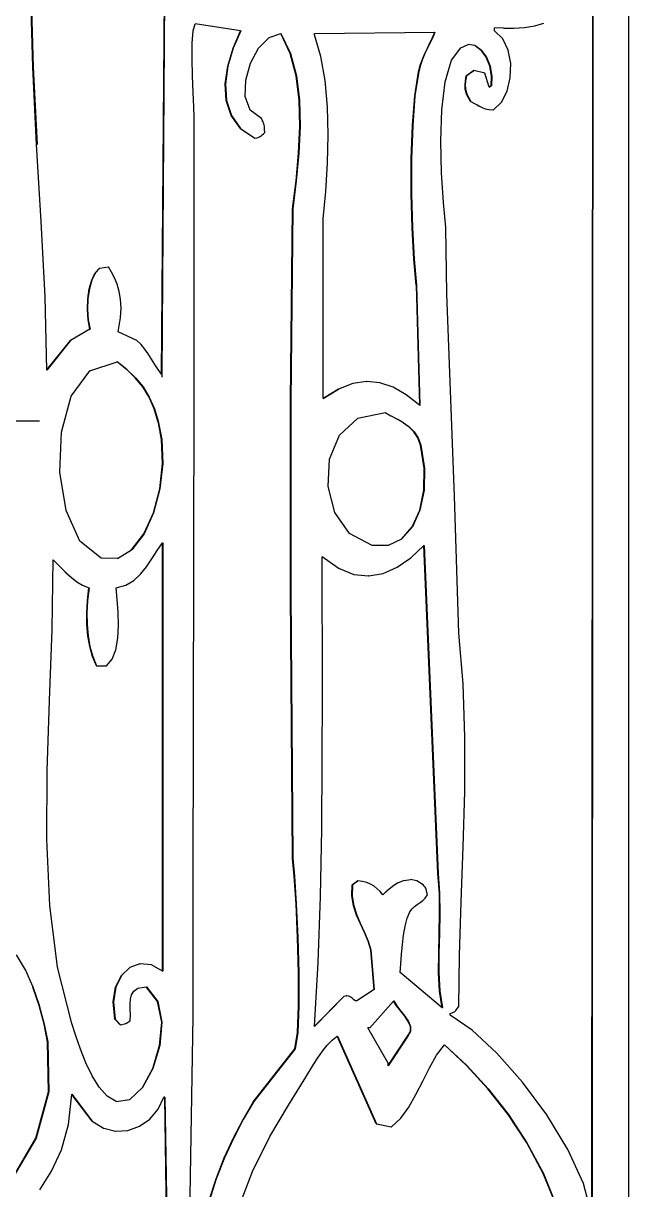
# Model space of a CAD drawing. Header units: inches. Extents: x 1397 to 20304, y -27267 to -746.
# Drawn here: x 14251.97 to 14258.23, y -23967.98 to -23955.9 of the extents above; entities that cross this region are included whole.
import ezdxf

# ---------------------------------------------------------------- set-up
doc = ezdxf.new("R2010")
doc.units = ezdxf.units.IN
doc.header["$LTSCALE"] = 17
doc.header["$MEASUREMENT"] = 0
doc.layers.add('25 BOT BAR', color=12, linetype='Continuous', lineweight=25)

msp = doc.modelspace()

# ---------------------------------------------------------------- linework, layer by layer
for p, q in [((14258.234, -23973.759), (14258.234, -23949.759)), ((14257.859, -23960.022), (14257.865, -23950.352)), ((14257.867, -23950.352), (14257.861, -23960.022)), ((14253.4, -23959.535), (14253.445, -23953.712)), ((14253.447, -23953.712), (14253.402, -23959.538)), ((14252.067, -23956.358), (14252.047, -23955.557)), ((14252.051, -23955.557), (14252.071, -23956.358)), ((14252.074, -23956.358), (14252.053, -23955.557)), ((14253.729, -23955.983), (14253.75, -23955.908)), ((14254.219, -23955.981), (14253.75, -23955.908)), ((14257.156, -23955.947), (14257.262, -23955.93)), ((14257.262, -23955.93), (14257.356, -23955.901)), ((14253.719, -23956.111), (14253.729, -23955.983)), ((14254.14, -23956.162), (14254.219, -23955.981)), ((14254.221, -23955.981), (14254.142, -23956.162)), ((14254.219, -23955.981), (14254.221, -23955.981)), ((14254.404, -23956.162), (14254.513, -23956.052)), ((14254.513, -23956.052), (14254.634, -23956.011)), ((14254.634, -23956.011), (14254.636, -23956.01)), ((14254.732, -23956.217), (14254.634, -23956.011)), ((14254.636, -23956.01), (14254.735, -23956.217)), ((14254.984, -23956.01), (14256.227, -23955.996)), ((14254.984, -23956.025), (14254.984, -23956.01)), ((14255.049, -23956.246), (14254.984, -23956.025)), ((14256.178, -23956.107), (14256.204, -23956.052)), ((14256.206, -23956.052), (14256.181, -23956.107)), ((14256.204, -23956.052), (14256.227, -23955.996)), ((14256.204, -23956.052), (14256.206, -23956.052)), ((14256.229, -23955.996), (14256.206, -23956.052)), ((14256.227, -23955.996), (14256.229, -23955.996)), ((14256.846, -23955.981), (14256.846, -23955.952)), ((14256.938, -23955.955), (14256.846, -23955.952)), ((14256.933, -23956.063), (14256.846, -23955.981)), ((14256.938, -23955.955), (14256.94, -23955.955)), ((14256.94, -23955.955), (14257.046, -23955.954)), ((14257.046, -23955.954), (14257.156, -23955.947)), ((14253.718, -23956.272), (14253.719, -23956.111)), ((14254.086, -23956.348), (14254.14, -23956.162)), ((14254.142, -23956.162), (14254.088, -23956.348)), ((14254.14, -23956.162), (14254.142, -23956.162)), ((14254.32, -23956.318), (14254.404, -23956.162)), ((14256.124, -23956.218), (14256.151, -23956.162)), ((14256.153, -23956.162), (14256.126, -23956.218)), ((14256.151, -23956.162), (14256.178, -23956.107)), ((14256.151, -23956.162), (14256.153, -23956.162)), ((14256.181, -23956.107), (14256.153, -23956.162)), ((14256.178, -23956.107), (14256.181, -23956.107)), ((14256.4, -23956.287), (14256.499, -23956.157)), ((14256.499, -23956.157), (14256.573, -23956.122)), ((14256.642, -23956.134), (14256.573, -23956.122)), ((14256.642, -23956.134), (14256.644, -23956.134)), ((14256.707, -23956.181), (14256.642, -23956.134)), ((14256.644, -23956.134), (14256.709, -23956.181)), ((14256.988, -23956.182), (14256.933, -23956.063)), ((14253.722, -23956.448), (14253.718, -23956.272)), ((14254.732, -23956.217), (14254.735, -23956.217)), ((14254.794, -23956.449), (14254.732, -23956.217)), ((14254.735, -23956.217), (14254.797, -23956.449)), ((14255.093, -23956.497), (14255.049, -23956.246)), ((14256.077, -23956.338), (14256.099, -23956.276)), ((14256.101, -23956.276), (14256.079, -23956.338)), ((14256.099, -23956.276), (14256.124, -23956.218)), ((14256.099, -23956.276), (14256.101, -23956.276)), ((14256.126, -23956.218), (14256.101, -23956.276)), ((14256.124, -23956.218), (14256.126, -23956.218)), ((14256.336, -23956.511), (14256.4, -23956.287)), ((14256.707, -23956.181), (14256.709, -23956.181)), ((14256.76, -23956.256), (14256.707, -23956.181)), ((14256.709, -23956.181), (14256.762, -23956.256)), ((14256.76, -23956.256), (14256.762, -23956.256)), ((14256.798, -23956.348), (14256.76, -23956.256)), ((14256.762, -23956.256), (14256.8, -23956.348)), ((14257.013, -23956.321), (14256.988, -23956.182)), ((14252.108, -23957.16), (14252.067, -23956.358)), ((14252.071, -23956.358), (14252.074, -23956.358)), ((14252.071, -23956.358), (14252.112, -23957.16)), ((14252.114, -23957.16), (14252.074, -23956.358)), ((14254.06, -23956.53), (14254.086, -23956.348)), ((14254.088, -23956.348), (14254.063, -23956.53)), ((14254.086, -23956.348), (14254.088, -23956.348)), ((14254.271, -23956.492), (14254.32, -23956.318)), ((14256.021, -23956.654), (14256.059, -23956.405)), ((14256.061, -23956.405), (14256.023, -23956.654)), ((14256.059, -23956.405), (14256.077, -23956.338)), ((14256.059, -23956.405), (14256.061, -23956.405)), ((14256.079, -23956.338), (14256.061, -23956.405)), ((14256.077, -23956.338), (14256.079, -23956.338)), ((14256.553, -23956.449), (14256.631, -23956.391)), ((14256.633, -23956.391), (14256.555, -23956.449)), ((14256.631, -23956.391), (14256.633, -23956.391)), ((14256.745, -23956.42), (14256.633, -23956.391)), ((14256.798, -23956.348), (14256.8, -23956.348)), ((14256.816, -23956.45), (14256.798, -23956.348)), ((14256.8, -23956.348), (14256.818, -23956.45)), ((14257.009, -23956.468), (14257.013, -23956.321)), ((14253.729, -23956.62), (14253.722, -23956.448)), ((14254.06, -23956.53), (14254.063, -23956.53)), ((14254.07, -23956.703), (14254.06, -23956.53)), ((14254.063, -23956.53), (14254.072, -23956.703)), ((14254.267, -23956.662), (14254.271, -23956.492)), ((14254.794, -23956.449), (14254.797, -23956.449)), ((14254.826, -23956.7), (14254.794, -23956.449)), ((14254.797, -23956.449), (14254.828, -23956.7)), ((14255.117, -23956.77), (14255.093, -23956.497)), ((14256.302, -23956.799), (14256.336, -23956.511)), ((14256.541, -23956.544), (14256.544, -23956.501)), ((14256.546, -23956.501), (14256.543, -23956.544)), ((14256.544, -23956.501), (14256.553, -23956.449)), ((14256.544, -23956.501), (14256.546, -23956.501)), ((14256.555, -23956.449), (14256.546, -23956.501)), ((14256.553, -23956.449), (14256.555, -23956.449)), ((14256.79, -23956.565), (14256.745, -23956.42)), ((14256.811, -23956.552), (14256.816, -23956.45)), ((14256.818, -23956.45), (14256.813, -23956.552)), ((14256.816, -23956.45), (14256.818, -23956.45)), ((14256.978, -23956.606), (14257.009, -23956.468)), ((14253.736, -23956.768), (14253.729, -23956.62)), ((14255.997, -23956.962), (14256.021, -23956.654)), ((14256.023, -23956.654), (14255.999, -23956.962)), ((14256.021, -23956.654), (14256.023, -23956.654)), ((14256.541, -23956.544), (14256.543, -23956.544)), ((14256.542, -23956.581), (14256.541, -23956.544)), ((14256.542, -23956.581), (14256.545, -23956.581)), ((14256.549, -23956.613), (14256.542, -23956.581)), ((14256.543, -23956.544), (14256.545, -23956.581)), ((14256.545, -23956.581), (14256.551, -23956.613)), ((14256.549, -23956.613), (14256.551, -23956.613)), ((14256.561, -23956.644), (14256.549, -23956.613)), ((14256.551, -23956.613), (14256.563, -23956.644)), ((14256.561, -23956.644), (14256.563, -23956.644)), ((14256.577, -23956.677), (14256.561, -23956.644)), ((14256.563, -23956.644), (14256.579, -23956.677)), ((14256.79, -23956.565), (14256.811, -23956.552)), ((14256.811, -23956.552), (14256.79, -23956.566)), ((14256.79, -23956.566), (14256.79, -23956.565)), ((14256.811, -23956.552), (14256.813, -23956.552)), ((14256.919, -23956.722), (14256.978, -23956.606)), ((14253.739, -23956.874), (14253.736, -23956.768)), ((14254.07, -23956.703), (14254.072, -23956.703)), ((14254.121, -23956.859), (14254.07, -23956.703)), ((14254.072, -23956.703), (14254.123, -23956.859)), ((14254.318, -23956.803), (14254.267, -23956.662)), ((14254.826, -23956.7), (14254.828, -23956.7)), ((14254.832, -23956.968), (14254.826, -23956.7)), ((14254.828, -23956.7), (14254.834, -23956.968)), ((14255.125, -23957.057), (14255.117, -23956.77)), ((14256.577, -23956.677), (14256.579, -23956.677)), ((14256.597, -23956.713), (14256.577, -23956.677)), ((14256.579, -23956.677), (14256.6, -23956.713)), ((14256.597, -23956.713), (14256.6, -23956.713)), ((14256.6, -23956.713), (14256.631, -23956.729)), ((14256.631, -23956.729), (14256.633, -23956.729)), ((14256.633, -23956.729), (14256.66, -23956.746)), ((14256.66, -23956.746), (14256.662, -23956.746)), ((14256.662, -23956.746), (14256.688, -23956.762)), ((14256.688, -23956.762), (14256.69, -23956.762)), ((14256.69, -23956.762), (14256.717, -23956.776)), ((14256.717, -23956.776), (14256.719, -23956.776)), ((14256.719, -23956.776), (14256.749, -23956.788)), ((14256.835, -23956.801), (14256.919, -23956.722)), ((14253.739, -23959.728), (14253.739, -23956.874)), ((14254.121, -23956.859), (14254.123, -23956.859)), ((14254.217, -23956.992), (14254.121, -23956.859)), ((14254.123, -23956.859), (14254.219, -23956.992)), ((14254.434, -23956.888), (14254.318, -23956.803)), ((14254.443, -23956.907), (14254.434, -23956.888)), ((14256.291, -23957.123), (14256.302, -23956.799)), ((14256.749, -23956.788), (14256.751, -23956.788)), ((14256.751, -23956.788), (14256.787, -23956.797)), ((14256.787, -23956.797), (14256.789, -23956.797)), ((14256.789, -23956.797), (14256.833, -23956.801)), ((14256.833, -23956.801), (14256.835, -23956.801)), ((14254.217, -23956.992), (14254.219, -23956.992)), ((14254.219, -23956.992), (14254.365, -23957.093)), ((14254.451, -23956.923), (14254.443, -23956.907)), ((14254.457, -23956.939), (14254.451, -23956.923)), ((14254.461, -23956.956), (14254.457, -23956.939)), ((14254.465, -23956.976), (14254.461, -23956.956)), ((14254.467, -23957.002), (14254.465, -23956.976)), ((14254.468, -23957.035), (14254.467, -23957.002)), ((14254.819, -23957.247), (14254.832, -23956.968)), ((14254.834, -23956.968), (14254.821, -23957.247)), ((14254.832, -23956.968), (14254.834, -23956.968)), ((14255.985, -23957.308), (14255.997, -23956.962)), ((14255.999, -23956.962), (14255.988, -23957.308)), ((14255.997, -23956.962), (14255.999, -23956.962)), ((14254.365, -23957.093), (14254.367, -23957.093)), ((14254.367, -23957.093), (14254.389, -23957.089)), ((14254.389, -23957.089), (14254.407, -23957.084)), ((14254.407, -23957.084), (14254.421, -23957.077)), ((14254.421, -23957.077), (14254.432, -23957.07)), ((14254.432, -23957.07), (14254.443, -23957.06)), ((14254.443, -23957.06), (14254.455, -23957.049)), ((14254.455, -23957.049), (14254.468, -23957.035)), ((14255.119, -23957.352), (14255.125, -23957.057)), ((14256.298, -23957.453), (14256.291, -23957.123)), ((14252.155, -23957.955), (14252.108, -23957.16)), ((14254.792, -23957.535), (14254.819, -23957.247)), ((14254.821, -23957.247), (14254.794, -23957.535)), ((14254.819, -23957.247), (14254.821, -23957.247)), ((14255.101, -23957.644), (14255.119, -23957.352)), ((14255.985, -23957.308), (14255.988, -23957.308)), ((14255.985, -23957.669), (14255.985, -23957.308)), ((14255.988, -23957.308), (14255.987, -23957.669)), ((14256.317, -23957.76), (14256.298, -23957.453)), ((14254.757, -23957.825), (14254.792, -23957.535)), ((14254.794, -23957.535), (14254.76, -23957.825)), ((14254.792, -23957.535), (14254.794, -23957.535)), ((14255.074, -23957.928), (14255.101, -23957.644)), ((14255.985, -23957.669), (14255.987, -23957.669)), ((14255.994, -23958.022), (14255.985, -23957.669)), ((14255.987, -23957.669), (14255.996, -23958.022)), ((14254.735, -23959.816), (14254.757, -23957.825)), ((14254.76, -23957.825), (14254.737, -23959.816)), ((14254.757, -23957.825), (14254.76, -23957.825)), ((14256.342, -23958.016), (14256.317, -23957.76)), ((14252.195, -23958.736), (14252.155, -23957.955)), ((14255.074, -23959.786), (14255.074, -23957.928)), ((14255.994, -23958.022), (14255.996, -23958.022)), ((14256.012, -23958.345), (14255.994, -23958.022)), ((14255.996, -23958.022), (14256.014, -23958.345)), ((14256.353, -23958.704), (14256.342, -23958.016)), ((14256.036, -23958.616), (14256.012, -23958.345)), ((14256.012, -23958.345), (14256.014, -23958.345)), ((14256.014, -23958.345), (14256.039, -23958.616)), ((14252.714, -23958.488), (14252.76, -23958.44)), ((14252.762, -23958.44), (14252.716, -23958.488)), ((14252.76, -23958.44), (14252.762, -23958.44)), ((14252.762, -23958.44), (14252.85, -23958.426)), ((14252.85, -23958.426), (14252.852, -23958.426)), ((14252.883, -23958.479), (14252.852, -23958.426)), ((14252.652, -23958.654), (14252.678, -23958.562)), ((14252.68, -23958.562), (14252.654, -23958.654)), ((14252.678, -23958.562), (14252.714, -23958.488)), ((14252.678, -23958.562), (14252.68, -23958.562)), ((14252.716, -23958.488), (14252.68, -23958.562)), ((14252.714, -23958.488), (14252.716, -23958.488)), ((14252.913, -23958.539), (14252.883, -23958.479)), ((14252.94, -23958.605), (14252.913, -23958.539)), ((14252.637, -23958.757), (14252.652, -23958.654)), ((14252.654, -23958.654), (14252.639, -23958.757)), ((14252.652, -23958.654), (14252.654, -23958.654)), ((14252.962, -23958.679), (14252.94, -23958.605)), ((14252.977, -23958.761), (14252.962, -23958.679)), ((14256.036, -23958.616), (14256.039, -23958.616)), ((14256.036, -23958.616), (14256.07, -23959.858)), ((14256.039, -23958.616), (14256.072, -23959.86)), ((14256.431, -23960.797), (14256.353, -23958.704)), ((14252.213, -23959.492), (14252.195, -23958.736)), ((14252.633, -23958.866), (14252.637, -23958.757)), ((14252.639, -23958.757), (14252.635, -23958.866)), ((14252.637, -23958.757), (14252.639, -23958.757)), ((14252.982, -23958.852), (14252.977, -23958.761)), ((14252.633, -23958.866), (14252.635, -23958.866)), ((14252.64, -23958.972), (14252.633, -23958.866)), ((14252.635, -23958.866), (14252.642, -23958.972)), ((14252.953, -23959.099), (14252.976, -23958.953)), ((14252.976, -23958.953), (14252.982, -23958.852)), ((14252.659, -23959.07), (14252.46, -23959.187)), ((14252.64, -23958.972), (14252.642, -23958.972)), ((14252.659, -23959.07), (14252.64, -23958.972)), ((14252.642, -23958.972), (14252.662, -23959.07)), ((14252.659, -23959.07), (14252.662, -23959.07)), ((14252.46, -23959.187), (14252.213, -23959.494)), ((14252.213, -23959.492), (14252.457, -23959.187)), ((14252.457, -23959.187), (14252.46, -23959.187)), ((14253.144, -23959.187), (14252.953, -23959.099)), ((14253.188, -23959.228), (14253.144, -23959.187)), ((14253.228, -23959.276), (14253.188, -23959.228)), ((14253.263, -23959.327), (14253.228, -23959.276)), ((14252.658, -23959.501), (14252.94, -23959.407)), ((14252.94, -23959.407), (14252.942, -23959.406)), ((14253.041, -23959.487), (14252.94, -23959.407)), ((14252.942, -23959.406), (14253.043, -23959.487)), ((14253.297, -23959.381), (14253.263, -23959.327)), ((14253.33, -23959.435), (14253.297, -23959.381)), ((14253.365, -23959.488), (14253.33, -23959.435)), ((14252.213, -23959.494), (14252.213, -23959.492)), ((14252.466, -23959.765), (14252.658, -23959.501)), ((14253.129, -23959.573), (14253.041, -23959.487)), ((14253.041, -23959.487), (14253.043, -23959.487)), ((14253.043, -23959.487), (14253.132, -23959.573)), ((14253.4, -23959.535), (14253.365, -23959.488)), ((14253.402, -23959.538), (14253.4, -23959.535)), ((14253.402, -23959.538), (14253.402, -23959.567)), ((14253.129, -23959.573), (14253.132, -23959.573)), ((14253.206, -23959.666), (14253.129, -23959.573)), ((14253.132, -23959.573), (14253.209, -23959.666)), ((14253.272, -23959.773), (14253.206, -23959.666)), ((14253.206, -23959.666), (14253.209, -23959.666)), ((14253.209, -23959.666), (14253.274, -23959.773)), ((14255.379, -23959.631), (14255.232, -23959.69)), ((14255.379, -23959.631), (14255.381, -23959.631)), ((14255.521, -23959.61), (14255.381, -23959.631)), ((14255.521, -23959.61), (14255.523, -23959.61)), ((14255.521, -23959.61), (14255.522, -23959.61)), ((14255.66, -23959.624), (14255.523, -23959.61)), ((14255.796, -23959.672), (14255.66, -23959.624)), ((14255.932, -23959.751), (14255.796, -23959.672)), ((14252.364, -23960.135), (14252.466, -23959.765)), ((14253.272, -23959.773), (14253.274, -23959.773)), ((14253.325, -23959.896), (14253.272, -23959.773)), ((14253.274, -23959.773), (14253.328, -23959.896)), ((14253.727, -23964.881), (14253.739, -23959.728)), ((14255.074, -23959.786), (14255.23, -23959.69)), ((14255.23, -23959.69), (14255.074, -23959.787)), ((14255.074, -23959.787), (14255.074, -23959.786)), ((14255.23, -23959.69), (14255.232, -23959.69)), ((14256.07, -23959.858), (14255.932, -23959.751)), ((14253.325, -23959.896), (14253.328, -23959.896)), ((14253.363, -23960.022), (14253.325, -23959.896)), ((14253.328, -23959.896), (14253.365, -23960.022)), ((14254.735, -23959.816), (14254.737, -23959.816)), ((14254.735, -23960.022), (14254.735, -23959.816)), ((14254.737, -23959.816), (14254.737, -23960.022)), ((14256.072, -23959.86), (14256.07, -23959.858)), ((14252.139, -23960.022), (14251.86, -23960.022)), ((14253.368, -23960.041), (14253.363, -23960.022)), ((14253.365, -23960.022), (14253.363, -23960.022)), ((14253.365, -23960.022), (14253.37, -23960.041)), ((14254.737, -23960.022), (14254.735, -23960.022)), ((14254.735, -23961.807), (14254.735, -23960.022)), ((14254.737, -23960.022), (14254.737, -23961.807)), ((14255.243, -23960.167), (14255.433, -23959.992)), ((14255.433, -23959.992), (14255.713, -23959.933)), ((14255.713, -23959.933), (14255.774, -23959.968)), ((14255.774, -23959.968), (14255.776, -23959.968)), ((14255.776, -23959.968), (14255.838, -23960.002)), ((14255.838, -23960.002), (14255.84, -23960.002)), ((14255.873, -23960.022), (14255.84, -23960.002)), ((14255.875, -23960.022), (14255.873, -23960.022)), ((14255.901, -23960.039), (14255.875, -23960.022)), ((14255.901, -23960.039), (14255.903, -23960.039)), ((14255.96, -23960.082), (14255.901, -23960.039)), ((14255.903, -23960.039), (14255.962, -23960.082)), ((14257.854, -23968.24), (14257.859, -23960.022)), ((14257.861, -23960.022), (14257.856, -23968.248)), ((14257.861, -23960.022), (14257.859, -23960.022)), ((14252.347, -23960.55), (14252.364, -23960.135)), ((14253.4, -23960.212), (14253.368, -23960.041)), ((14253.368, -23960.041), (14253.37, -23960.041)), ((14253.37, -23960.041), (14253.402, -23960.212)), ((14255.96, -23960.082), (14255.962, -23960.082)), ((14256.012, -23960.133), (14255.96, -23960.082)), ((14255.962, -23960.082), (14256.014, -23960.133)), ((14256.053, -23960.195), (14256.012, -23960.133)), ((14256.012, -23960.133), (14256.014, -23960.133)), ((14256.014, -23960.133), (14256.055, -23960.195)), ((14253.4, -23960.212), (14253.402, -23960.212)), ((14253.412, -23960.462), (14253.4, -23960.212)), ((14253.402, -23960.212), (14253.414, -23960.462)), ((14255.14, -23960.416), (14255.243, -23960.167)), ((14256.081, -23960.27), (14256.053, -23960.195)), ((14256.053, -23960.195), (14256.055, -23960.195)), ((14256.055, -23960.195), (14256.083, -23960.27)), ((14256.119, -23960.509), (14256.081, -23960.27)), ((14256.081, -23960.27), (14256.083, -23960.27)), ((14256.083, -23960.27), (14256.121, -23960.509)), ((14253.382, -23960.722), (14253.412, -23960.462)), ((14253.414, -23960.462), (14253.384, -23960.722)), ((14253.412, -23960.462), (14253.414, -23960.462)), ((14255.124, -23960.697), (14255.14, -23960.416)), ((14256.115, -23960.738), (14256.119, -23960.509)), ((14256.121, -23960.509), (14256.117, -23960.738)), ((14256.119, -23960.509), (14256.121, -23960.509)), ((14252.412, -23960.948), (14252.347, -23960.55)), ((14253.316, -23960.972), (14253.382, -23960.722)), ((14253.384, -23960.722), (14253.318, -23960.972)), ((14253.382, -23960.722), (14253.384, -23960.722)), ((14255.192, -23960.967), (14255.124, -23960.697)), ((14256.072, -23960.945), (14256.115, -23960.738)), ((14256.117, -23960.738), (14256.074, -23960.945)), ((14256.115, -23960.738), (14256.117, -23960.738)), ((14256.476, -23962.217), (14256.431, -23960.797)), ((14252.556, -23961.265), (14252.412, -23960.948)), ((14253.217, -23961.189), (14253.316, -23960.972)), ((14253.318, -23960.972), (14253.219, -23961.189)), ((14253.316, -23960.972), (14253.318, -23960.972)), ((14255.344, -23961.186), (14255.192, -23960.967)), ((14255.994, -23961.117), (14256.072, -23960.945)), ((14256.074, -23960.945), (14255.996, -23961.117)), ((14256.072, -23960.945), (14256.074, -23960.945)), ((14255.883, -23961.243), (14255.994, -23961.117)), ((14255.996, -23961.117), (14255.885, -23961.243)), ((14255.994, -23961.117), (14255.996, -23961.117)), ((14253.09, -23961.354), (14253.217, -23961.189)), ((14253.219, -23961.189), (14253.093, -23961.354)), ((14253.217, -23961.189), (14253.219, -23961.189)), ((14255.579, -23961.309), (14255.344, -23961.186)), ((14255.883, -23961.243), (14255.745, -23961.311)), ((14255.883, -23961.243), (14255.885, -23961.243)), ((14252.774, -23961.441), (14252.556, -23961.265)), ((14252.943, -23961.445), (14253.09, -23961.354)), ((14253.09, -23961.354), (14253.093, -23961.354)), ((14253.3, -23961.447), (14253.355, -23961.362)), ((14253.355, -23961.362), (14253.411, -23961.283)), ((14253.411, -23961.283), (14253.413, -23961.28)), ((14253.411, -23965.715), (14253.411, -23961.283)), ((14253.413, -23961.28), (14253.413, -23965.716)), ((14255.745, -23961.311), (14255.579, -23961.309)), ((14255.979, -23961.436), (14256.115, -23961.311)), ((14256.115, -23961.311), (14256.117, -23961.309)), ((14256.261, -23964.706), (14256.115, -23961.311)), ((14256.117, -23961.309), (14256.263, -23964.706)), ((14252.267, -23962.182), (14252.28, -23961.458)), ((14252.28, -23961.456), (14252.329, -23961.505)), ((14252.28, -23961.458), (14252.28, -23961.456)), ((14252.327, -23961.505), (14252.28, -23961.458)), ((14252.943, -23961.445), (14252.774, -23961.441)), ((14253.244, -23961.53), (14253.3, -23961.447)), ((14255.062, -23961.428), (14255.062, -23961.427)), ((14255.228, -23961.544), (14255.062, -23961.428)), ((14255.065, -23962.829), (14255.062, -23961.428)), ((14255.838, -23961.533), (14255.979, -23961.436)), ((14252.327, -23961.505), (14252.329, -23961.505)), ((14252.374, -23961.554), (14252.327, -23961.505)), ((14252.329, -23961.505), (14252.376, -23961.554)), ((14252.374, -23961.554), (14252.376, -23961.554)), ((14252.421, -23961.601), (14252.374, -23961.554)), ((14252.376, -23961.554), (14252.423, -23961.601)), ((14252.421, -23961.601), (14252.423, -23961.601)), ((14252.47, -23961.645), (14252.421, -23961.601)), ((14252.423, -23961.601), (14252.472, -23961.645)), ((14253.114, -23961.671), (14253.184, -23961.606)), ((14253.184, -23961.606), (14253.244, -23961.53)), ((14255.228, -23961.544), (14255.23, -23961.544)), ((14255.23, -23961.544), (14255.389, -23961.608)), ((14255.389, -23961.608), (14255.391, -23961.608)), ((14255.391, -23961.608), (14255.543, -23961.625)), ((14255.545, -23961.625), (14255.694, -23961.598)), ((14255.694, -23961.598), (14255.838, -23961.533)), ((14252.47, -23961.645), (14252.472, -23961.645)), ((14252.522, -23961.685), (14252.47, -23961.645)), ((14252.472, -23961.645), (14252.525, -23961.685)), ((14252.522, -23961.685), (14252.525, -23961.685)), ((14252.525, -23961.685), (14252.581, -23961.72)), ((14252.581, -23961.72), (14252.584, -23961.72)), ((14252.584, -23961.72), (14252.648, -23961.749)), ((14252.931, -23961.749), (14253.031, -23961.72)), ((14253.031, -23961.72), (14253.114, -23961.671)), ((14255.544, -23961.624), (14255.543, -23961.625)), ((14255.543, -23961.625), (14255.545, -23961.625)), ((14252.634, -23961.88), (14252.648, -23961.749)), ((14252.65, -23961.749), (14252.636, -23961.88)), ((14252.648, -23961.749), (14252.65, -23961.749)), ((14252.942, -23961.868), (14252.931, -23961.749)), ((14254.735, -23961.807), (14254.737, -23961.807)), ((14254.757, -23964.545), (14254.735, -23961.807)), ((14254.737, -23961.807), (14254.76, -23964.545)), ((14252.627, -23962.006), (14252.634, -23961.88)), ((14252.636, -23961.88), (14252.629, -23962.006)), ((14252.634, -23961.88), (14252.636, -23961.88)), ((14252.951, -23962.001), (14252.942, -23961.868)), ((14252.627, -23962.006), (14252.629, -23962.006)), ((14252.628, -23962.128), (14252.627, -23962.006)), ((14252.629, -23962.006), (14252.63, -23962.128)), ((14252.954, -23962.137), (14252.951, -23962.001)), ((14252.241, -23962.915), (14252.267, -23962.182)), ((14252.628, -23962.128), (14252.63, -23962.128)), ((14252.638, -23962.244), (14252.628, -23962.128)), ((14252.63, -23962.128), (14252.64, -23962.244)), ((14252.948, -23962.269), (14252.954, -23962.137)), ((14252.638, -23962.244), (14252.64, -23962.244)), ((14252.657, -23962.354), (14252.638, -23962.244)), ((14252.64, -23962.244), (14252.659, -23962.354)), ((14252.927, -23962.389), (14252.948, -23962.269)), ((14256.521, -23962.741), (14256.476, -23962.217)), ((14252.657, -23962.354), (14252.659, -23962.354)), ((14252.687, -23962.457), (14252.657, -23962.354)), ((14252.659, -23962.354), (14252.689, -23962.457)), ((14252.889, -23962.486), (14252.927, -23962.389)), ((14252.687, -23962.457), (14252.689, -23962.457)), ((14252.727, -23962.554), (14252.687, -23962.457)), ((14252.689, -23962.457), (14252.729, -23962.554)), ((14252.727, -23962.554), (14252.729, -23962.554)), ((14252.729, -23962.554), (14252.83, -23962.554)), ((14252.83, -23962.554), (14252.889, -23962.486)), ((14256.539, -23963.291), (14256.521, -23962.741)), ((14252.218, -23963.643), (14252.241, -23962.915)), ((14255.064, -23963.538), (14255.065, -23962.829)), ((14256.537, -23963.857), (14256.539, -23963.291)), ((14255.059, -23964.245), (14255.064, -23963.538)), ((14252.214, -23964.354), (14252.218, -23963.643)), ((14256.522, -23964.43), (14256.537, -23963.857)), ((14255.045, -23964.942), (14255.059, -23964.245)), ((14252.245, -23965.035), (14252.214, -23964.354)), ((14256.502, -23964.998), (14256.522, -23964.43)), ((14254.757, -23964.545), (14254.76, -23964.545)), ((14254.774, -23964.732), (14254.757, -23964.545)), ((14254.76, -23964.545), (14254.776, -23964.732)), ((14254.774, -23964.732), (14254.776, -23964.732)), ((14254.792, -23965.02), (14254.774, -23964.732)), ((14254.776, -23964.732), (14254.794, -23965.02)), ((14256.261, -23964.706), (14256.263, -23964.706)), ((14256.275, -23964.908), (14256.261, -23964.706)), ((14256.263, -23964.706), (14256.278, -23964.908)), ((14255.371, -23964.936), (14255.374, -23964.823)), ((14255.377, -23964.823), (14255.373, -23964.936)), ((14255.374, -23964.823), (14255.431, -23964.779)), ((14255.374, -23964.823), (14255.377, -23964.823)), ((14255.433, -23964.779), (14255.377, -23964.823)), ((14255.431, -23964.779), (14255.433, -23964.779)), ((14255.481, -23964.786), (14255.433, -23964.779)), ((14255.525, -23964.798), (14255.481, -23964.786)), ((14255.564, -23964.815), (14255.525, -23964.798)), ((14255.6, -23964.837), (14255.564, -23964.815)), ((14255.632, -23964.863), (14255.6, -23964.837)), ((14255.662, -23964.892), (14255.632, -23964.863)), ((14255.735, -23964.882), (14255.788, -23964.839)), ((14255.79, -23964.839), (14255.737, -23964.882)), ((14255.788, -23964.839), (14255.79, -23964.839)), ((14255.847, -23964.802), (14255.79, -23964.839)), ((14255.847, -23964.802), (14255.849, -23964.802)), ((14255.91, -23964.776), (14255.849, -23964.802)), ((14255.91, -23964.776), (14255.912, -23964.776)), ((14255.912, -23964.776), (14255.975, -23964.768)), ((14255.975, -23964.768), (14255.977, -23964.768)), ((14255.975, -23964.768), (14255.975, -23964.768)), ((14255.977, -23964.768), (14255.975, -23964.768)), ((14256.042, -23964.781), (14255.977, -23964.768)), ((14256.106, -23964.823), (14256.042, -23964.781)), ((14256.118, -23964.835), (14256.106, -23964.823)), ((14256.128, -23964.845), (14256.118, -23964.835)), ((14256.134, -23964.856), (14256.128, -23964.845)), ((14256.139, -23964.868), (14256.134, -23964.856)), ((14256.143, -23964.883), (14256.139, -23964.868)), ((14253.727, -23966.184), (14253.727, -23964.881)), ((14255.021, -23965.625), (14255.045, -23964.942)), ((14255.371, -23964.936), (14255.373, -23964.936)), ((14255.387, -23965.039), (14255.371, -23964.936)), ((14255.373, -23964.936), (14255.389, -23965.039)), ((14255.69, -23964.924), (14255.662, -23964.892)), ((14255.69, -23964.924), (14255.735, -23964.882)), ((14255.691, -23964.925), (14255.69, -23964.924)), ((14255.737, -23964.882), (14255.691, -23964.925)), ((14255.735, -23964.882), (14255.737, -23964.882)), ((14256.075, -23965.006), (14256.103, -23964.985)), ((14256.103, -23964.985), (14256.129, -23964.959)), ((14256.129, -23964.959), (14256.151, -23964.925)), ((14256.147, -23964.901), (14256.143, -23964.883)), ((14256.151, -23964.925), (14256.147, -23964.901)), ((14256.275, -23964.908), (14256.278, -23964.908)), ((14256.277, -23965.116), (14256.275, -23964.908)), ((14256.278, -23964.908), (14256.28, -23965.116)), ((14252.325, -23965.673), (14252.245, -23965.035)), ((14254.792, -23965.02), (14254.794, -23965.02)), ((14254.808, -23965.368), (14254.792, -23965.02)), ((14254.794, -23965.02), (14254.81, -23965.368)), ((14255.387, -23965.039), (14255.389, -23965.039)), ((14255.419, -23965.135), (14255.387, -23965.039)), ((14255.389, -23965.039), (14255.421, -23965.135)), ((14255.943, -23965.168), (14255.971, -23965.101)), ((14255.971, -23965.101), (14255.993, -23965.07)), ((14255.993, -23965.07), (14256.019, -23965.045)), ((14256.019, -23965.045), (14256.047, -23965.025)), ((14256.047, -23965.025), (14256.075, -23965.006)), ((14256.484, -23965.552), (14256.502, -23964.998)), ((14255.419, -23965.135), (14255.421, -23965.135)), ((14255.458, -23965.226), (14255.419, -23965.135)), ((14255.421, -23965.135), (14255.46, -23965.226)), ((14255.458, -23965.226), (14255.46, -23965.226)), ((14255.5, -23965.315), (14255.458, -23965.226)), ((14255.46, -23965.226), (14255.502, -23965.315)), ((14255.921, -23965.25), (14255.943, -23965.168)), ((14256.273, -23965.325), (14256.277, -23965.116)), ((14256.28, -23965.116), (14256.275, -23965.325)), ((14256.277, -23965.116), (14256.28, -23965.116)), ((14255.5, -23965.315), (14255.502, -23965.315)), ((14255.538, -23965.404), (14255.5, -23965.315)), ((14255.502, -23965.315), (14255.54, -23965.404)), ((14255.892, -23965.441), (14255.905, -23965.342)), ((14255.905, -23965.342), (14255.921, -23965.25)), ((14256.268, -23965.531), (14256.273, -23965.325)), ((14256.275, -23965.325), (14256.27, -23965.531)), ((14256.273, -23965.325), (14256.275, -23965.325)), ((14254.808, -23965.368), (14254.81, -23965.368)), ((14254.818, -23965.734), (14254.808, -23965.368)), ((14254.81, -23965.368), (14254.82, -23965.734)), ((14255.538, -23965.404), (14255.54, -23965.404)), ((14255.565, -23965.496), (14255.538, -23965.404)), ((14255.54, -23965.404), (14255.567, -23965.496)), ((14255.883, -23965.541), (14255.892, -23965.441)), ((14251.993, -23965.702), (14251.898, -23965.547)), ((14255.565, -23965.496), (14255.567, -23965.496)), ((14255.599, -23965.906), (14255.565, -23965.496)), ((14255.567, -23965.496), (14255.601, -23965.906)), ((14255.876, -23965.639), (14255.883, -23965.541)), ((14256.267, -23965.731), (14256.268, -23965.531)), ((14256.268, -23965.531), (14256.27, -23965.531)), ((14256.27, -23965.531), (14256.269, -23965.731)), ((14256.476, -23966.082), (14256.484, -23965.552)), ((14252.073, -23965.881), (14251.993, -23965.702)), ((14252.471, -23966.257), (14252.325, -23965.673)), ((14252.985, -23965.76), (14253.072, -23965.677)), ((14253.074, -23965.677), (14252.987, -23965.76)), ((14253.072, -23965.677), (14253.074, -23965.677)), ((14253.177, -23965.638), (14253.074, -23965.677)), ((14253.177, -23965.638), (14253.179, -23965.638)), ((14253.295, -23965.649), (14253.179, -23965.638)), ((14253.411, -23965.715), (14253.295, -23965.649)), ((14253.413, -23965.716), (14253.411, -23965.715)), ((14254.984, -23966.284), (14255.021, -23965.625)), ((14255.87, -23965.73), (14255.876, -23965.639)), ((14252.925, -23965.881), (14252.985, -23965.76)), ((14252.987, -23965.76), (14252.927, -23965.881)), ((14252.985, -23965.76), (14252.987, -23965.76)), ((14254.818, -23965.734), (14254.82, -23965.734)), ((14254.819, -23966.076), (14254.818, -23965.734)), ((14254.82, -23965.734), (14254.821, -23966.076)), ((14256.305, -23966.094), (14255.87, -23965.73)), ((14256.267, -23965.731), (14256.269, -23965.731)), ((14256.278, -23965.921), (14256.267, -23965.731)), ((14256.269, -23965.731), (14256.28, -23965.921)), ((14252.067, -23965.881), (14252.069, -23965.881)), ((14252.133, -23966.072), (14252.067, -23965.881)), ((14252.069, -23965.881), (14252.135, -23966.072)), ((14252.139, -23966.072), (14252.073, -23965.881)), ((14252.9, -23966.034), (14252.925, -23965.881)), ((14252.927, -23965.881), (14252.902, -23966.034)), ((14252.925, -23965.881), (14252.927, -23965.881)), ((14253.09, -23965.962), (14253.114, -23965.924)), ((14253.114, -23965.924), (14253.155, -23965.891)), ((14253.155, -23965.891), (14253.243, -23965.877)), ((14253.36, -23966.028), (14253.243, -23965.877)), ((14253.243, -23965.877), (14253.245, -23965.877)), ((14253.245, -23965.877), (14253.363, -23966.028)), ((14255.599, -23965.906), (14255.422, -23966.023)), ((14255.599, -23965.906), (14255.601, -23965.906)), ((14256.278, -23965.921), (14256.28, -23965.921)), ((14256.305, -23966.094), (14256.278, -23965.921)), ((14256.28, -23965.921), (14256.308, -23966.096)), ((14252.133, -23966.072), (14252.135, -23966.072)), ((14252.185, -23966.265), (14252.133, -23966.072)), ((14252.135, -23966.072), (14252.187, -23966.265)), ((14252.9, -23966.034), (14252.902, -23966.034)), ((14252.917, -23966.213), (14252.9, -23966.034)), ((14252.902, -23966.034), (14252.92, -23966.213)), ((14253.075, -23966.054), (14253.078, -23966.006)), ((14253.076, -23966.108), (14253.075, -23966.054)), ((14253.078, -23966.006), (14253.09, -23965.962)), ((14253.36, -23966.028), (14253.363, -23966.028)), ((14253.402, -23966.242), (14253.36, -23966.028)), ((14253.363, -23966.028), (14253.404, -23966.242)), ((14254.807, -23966.352), (14254.819, -23966.076)), ((14254.821, -23966.076), (14254.81, -23966.352)), ((14254.819, -23966.076), (14254.821, -23966.076)), ((14255.287, -23965.979), (14254.984, -23966.287)), ((14254.984, -23966.284), (14255.285, -23965.979)), ((14255.285, -23965.979), (14255.287, -23965.979)), ((14255.312, -23965.972), (14255.287, -23965.979)), ((14255.312, -23965.972), (14255.314, -23965.972)), ((14255.338, -23965.975), (14255.314, -23965.972)), ((14255.358, -23965.985), (14255.338, -23965.975)), ((14255.375, -23965.999), (14255.358, -23965.985)), ((14255.391, -23966.012), (14255.375, -23965.999)), ((14255.406, -23966.022), (14255.391, -23966.012)), ((14255.422, -23966.023), (14255.406, -23966.022)), ((14255.556, -23966.301), (14255.802, -23966.025)), ((14255.802, -23966.025), (14255.803, -23966.023)), ((14255.833, -23966.076), (14255.802, -23966.025)), ((14255.803, -23966.023), (14255.836, -23966.076)), ((14255.833, -23966.076), (14255.836, -23966.076)), ((14255.875, -23966.129), (14255.833, -23966.076)), ((14255.836, -23966.076), (14255.877, -23966.129)), ((14253.078, -23966.166), (14253.076, -23966.108)), ((14253.077, -23966.228), (14253.078, -23966.166)), ((14253.649, -23970.722), (14253.727, -23966.184)), ((14255.875, -23966.129), (14255.877, -23966.129)), ((14255.917, -23966.182), (14255.875, -23966.129)), ((14255.877, -23966.129), (14255.919, -23966.182)), ((14255.917, -23966.182), (14255.919, -23966.182)), ((14255.953, -23966.235), (14255.917, -23966.182)), ((14255.919, -23966.182), (14255.955, -23966.235)), ((14256.308, -23966.096), (14256.305, -23966.094)), ((14256.386, -23966.155), (14256.407, -23966.148)), ((14256.386, -23966.17), (14256.386, -23966.155)), ((14256.614, -23966.327), (14256.386, -23966.17)), ((14256.407, -23966.148), (14256.423, -23966.14)), ((14256.423, -23966.14), (14256.435, -23966.132)), ((14256.435, -23966.132), (14256.445, -23966.123)), ((14256.445, -23966.123), (14256.454, -23966.111)), ((14256.454, -23966.111), (14256.464, -23966.098)), ((14256.464, -23966.098), (14256.476, -23966.082)), ((14252.185, -23966.265), (14252.187, -23966.265)), ((14252.222, -23966.448), (14252.185, -23966.265)), ((14252.187, -23966.265), (14252.224, -23966.448)), ((14252.513, -23966.384), (14252.471, -23966.257)), ((14252.917, -23966.213), (14252.92, -23966.213)), ((14252.973, -23966.272), (14252.917, -23966.213)), ((14252.92, -23966.213), (14252.976, -23966.272)), ((14252.973, -23966.272), (14252.976, -23966.272)), ((14252.976, -23966.272), (14253.032, -23966.257)), ((14253.032, -23966.257), (14253.077, -23966.228)), ((14253.381, -23966.485), (14253.402, -23966.242)), ((14253.404, -23966.242), (14253.383, -23966.485)), ((14253.402, -23966.242), (14253.404, -23966.242)), ((14254.984, -23966.287), (14254.984, -23966.284)), ((14255.747, -23966.667), (14255.534, -23966.301)), ((14255.556, -23966.301), (14255.534, -23966.301)), ((14255.953, -23966.235), (14255.955, -23966.235)), ((14255.975, -23966.288), (14255.953, -23966.235)), ((14255.955, -23966.235), (14255.977, -23966.288)), ((14255.975, -23966.288), (14255.977, -23966.288)), ((14255.976, -23966.339), (14255.975, -23966.288)), ((14255.977, -23966.288), (14255.978, -23966.339)), ((14252.561, -23966.523), (14252.513, -23966.384)), ((14254.78, -23966.521), (14254.807, -23966.352)), ((14254.81, -23966.352), (14254.782, -23966.521)), ((14254.807, -23966.352), (14254.81, -23966.352)), ((14255.115, -23966.483), (14255.166, -23966.43)), ((14255.166, -23966.43), (14255.218, -23966.39)), ((14255.218, -23966.39), (14255.22, -23966.389)), ((14255.621, -23967.297), (14255.218, -23966.39)), ((14255.22, -23966.389), (14255.623, -23967.297)), ((14255.949, -23966.389), (14255.747, -23966.697)), ((14255.747, -23966.693), (14255.947, -23966.389)), ((14255.947, -23966.389), (14255.976, -23966.339)), ((14255.947, -23966.389), (14255.949, -23966.389)), ((14255.978, -23966.339), (14255.949, -23966.389)), ((14255.976, -23966.339), (14255.978, -23966.339)), ((14256.871, -23966.565), (14256.614, -23966.327)), ((14252.222, -23966.448), (14252.224, -23966.448)), ((14252.231, -23966.964), (14252.222, -23966.448)), ((14252.224, -23966.448), (14252.234, -23966.964)), ((14252.617, -23966.664), (14252.561, -23966.523)), ((14253.31, -23966.722), (14253.381, -23966.485)), ((14253.383, -23966.485), (14253.312, -23966.722)), ((14253.381, -23966.485), (14253.383, -23966.485)), ((14254.353, -23967.063), (14254.78, -23966.521)), ((14254.782, -23966.521), (14254.356, -23967.063)), ((14254.78, -23966.521), (14254.782, -23966.521)), ((14255.018, -23966.613), (14255.065, -23966.545)), ((14255.065, -23966.545), (14255.115, -23966.483)), ((14256.247, -23966.586), (14256.329, -23966.478)), ((14256.329, -23966.478), (14256.33, -23966.477)), ((14256.556, -23966.693), (14256.329, -23966.478)), ((14256.33, -23966.477), (14256.558, -23966.693)), ((14252.682, -23966.799), (14252.617, -23966.664)), ((14254.974, -23966.683), (14255.018, -23966.613)), ((14255.747, -23966.693), (14255.747, -23966.667)), ((14256.173, -23966.715), (14256.247, -23966.586)), ((14257.135, -23966.864), (14256.871, -23966.565)), ((14252.755, -23966.917), (14252.682, -23966.799)), ((14253.203, -23966.921), (14253.31, -23966.722)), ((14253.312, -23966.722), (14253.205, -23966.921)), ((14253.31, -23966.722), (14253.312, -23966.722)), ((14254.894, -23966.814), (14254.974, -23966.683)), ((14255.747, -23966.697), (14255.747, -23966.693)), ((14256.103, -23966.853), (14256.173, -23966.715)), ((14256.777, -23966.934), (14256.556, -23966.693)), ((14256.556, -23966.693), (14256.558, -23966.693)), ((14256.558, -23966.693), (14256.779, -23966.934)), ((14252.838, -23967.008), (14252.755, -23966.917)), ((14253.071, -23967.045), (14253.203, -23966.921)), ((14253.205, -23966.921), (14253.073, -23967.045)), ((14253.203, -23966.921), (14253.205, -23966.921)), ((14254.714, -23967.101), (14254.894, -23966.814)), ((14256.033, -23966.992), (14256.103, -23966.853)), ((14257.386, -23967.203), (14257.135, -23966.864)), ((14252.1, -23967.444), (14252.231, -23966.964)), ((14252.234, -23966.964), (14252.102, -23967.444)), ((14252.231, -23966.964), (14252.234, -23966.964)), ((14252.436, -23967.302), (14252.471, -23966.992)), ((14252.471, -23966.989), (14252.684, -23967.267)), ((14252.471, -23966.992), (14252.471, -23966.989)), ((14252.682, -23967.267), (14252.471, -23966.992)), ((14252.931, -23967.063), (14252.838, -23967.008)), ((14253.365, -23967.144), (14253.424, -23967.019)), ((14253.433, -23967.019), (14253.424, -23967.019)), ((14253.433, -23967.019), (14253.436, -23967.019)), ((14253.478, -23969.756), (14253.433, -23967.019)), ((14253.436, -23967.019), (14253.481, -23969.756)), ((14255.959, -23967.123), (14256.033, -23966.992)), ((14256.777, -23966.934), (14256.779, -23966.934)), ((14256.987, -23967.2), (14256.777, -23966.934)), ((14256.779, -23966.934), (14256.989, -23967.2)), ((14252.931, -23967.063), (14253.071, -23967.045)), ((14253.071, -23967.045), (14253.073, -23967.045)), ((14253.278, -23967.246), (14253.365, -23967.144)), ((14254.244, -23967.251), (14254.353, -23967.063)), ((14254.356, -23967.063), (14254.246, -23967.251)), ((14254.353, -23967.063), (14254.356, -23967.063)), ((14254.522, -23967.427), (14254.714, -23967.101)), ((14255.876, -23967.238), (14255.959, -23967.123)), ((14252.682, -23967.267), (14252.684, -23967.267)), ((14252.684, -23967.267), (14252.8, -23967.342)), ((14253.172, -23967.321), (14253.278, -23967.246)), ((14254.142, -23967.446), (14254.244, -23967.251)), ((14254.246, -23967.251), (14254.144, -23967.446)), ((14254.244, -23967.251), (14254.246, -23967.251)), ((14255.781, -23967.326), (14255.876, -23967.238)), ((14257.179, -23967.492), (14256.987, -23967.2)), ((14256.987, -23967.2), (14256.989, -23967.2)), ((14256.989, -23967.2), (14257.181, -23967.492)), ((14257.604, -23967.56), (14257.386, -23967.203)), ((14252.364, -23967.564), (14252.436, -23967.302)), ((14252.8, -23967.342), (14252.802, -23967.342)), ((14252.802, -23967.342), (14252.925, -23967.373)), ((14252.925, -23967.373), (14252.927, -23967.373)), ((14252.927, -23967.373), (14253.053, -23967.365)), ((14253.053, -23967.365), (14253.172, -23967.321)), ((14255.621, -23967.297), (14255.623, -23967.297)), ((14255.623, -23967.297), (14255.778, -23967.326)), ((14255.778, -23967.326), (14255.781, -23967.326)), ((14251.854, -23967.865), (14252.1, -23967.444)), ((14252.102, -23967.444), (14251.856, -23967.865)), ((14252.1, -23967.444), (14252.102, -23967.444)), ((14254.048, -23967.649), (14254.142, -23967.446)), ((14254.144, -23967.446), (14254.051, -23967.649)), ((14254.142, -23967.446), (14254.144, -23967.446)), ((14254.34, -23967.789), (14254.522, -23967.427)), ((14257.179, -23967.492), (14257.181, -23967.492)), ((14257.349, -23967.81), (14257.179, -23967.492)), ((14257.181, -23967.492), (14257.351, -23967.81)), ((14252.263, -23967.786), (14252.364, -23967.564)), ((14257.767, -23967.915), (14257.604, -23967.56)), ((14253.965, -23967.865), (14254.048, -23967.649)), ((14254.051, -23967.649), (14253.967, -23967.865)), ((14254.048, -23967.649), (14254.051, -23967.649)), ((14252.14, -23967.979), (14252.263, -23967.786)), ((14253.891, -23968.095), (14253.965, -23967.865)), ((14253.967, -23967.865), (14253.894, -23968.095)), ((14253.965, -23967.865), (14253.967, -23967.865)), ((14254.191, -23968.186), (14254.34, -23967.789)), ((14257.349, -23967.81), (14257.351, -23967.81)), ((14257.49, -23968.155), (14257.349, -23967.81)), ((14257.351, -23967.81), (14257.492, -23968.155)), ((14257.854, -23968.24), (14257.767, -23967.915))]:
    msp.add_line(p, q)
at = {"layer": '25 BOT BAR'}
msp.add_line((14258.234, -23980.134), (14258.234, -23890.759), dxfattribs=at)

doc.saveas('drawing.dxf')
